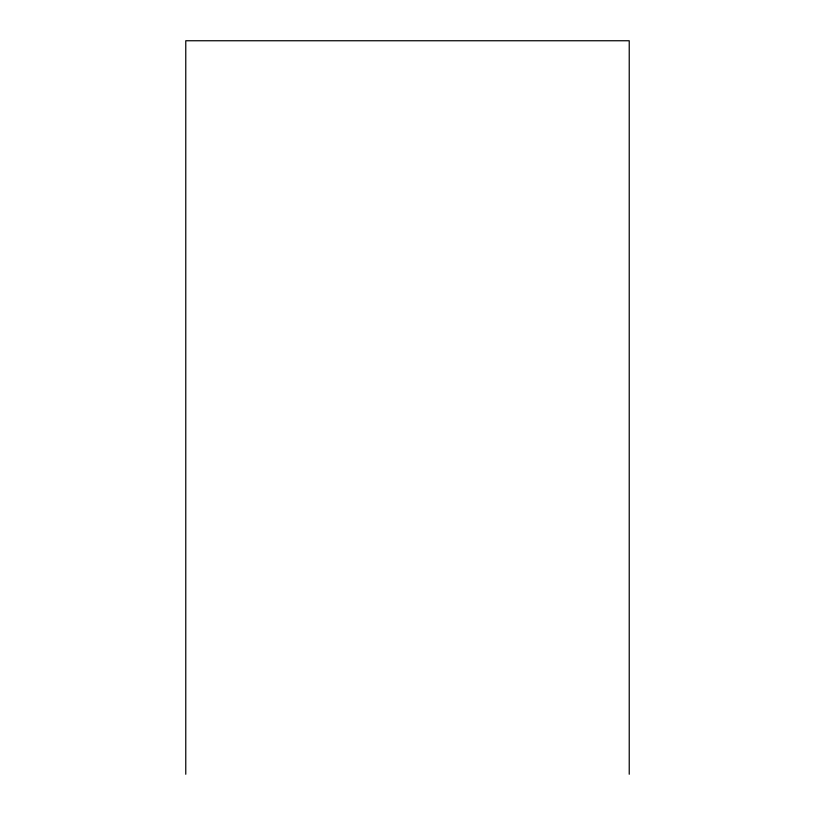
<?xml version="1.0" encoding="UTF-8"?>
<svg xmlns="http://www.w3.org/2000/svg" width="815" height="815" viewBox="0 0 815 815"><rect width="100%" height="100%" fill="white"/><g stroke="black" fill="none" stroke-linecap="round" stroke-linejoin="round"><path stroke-width="1.22" d="M629.231 774.25L629.231 40.75L185.769 40.75L185.769 774.25"/></g></svg>
